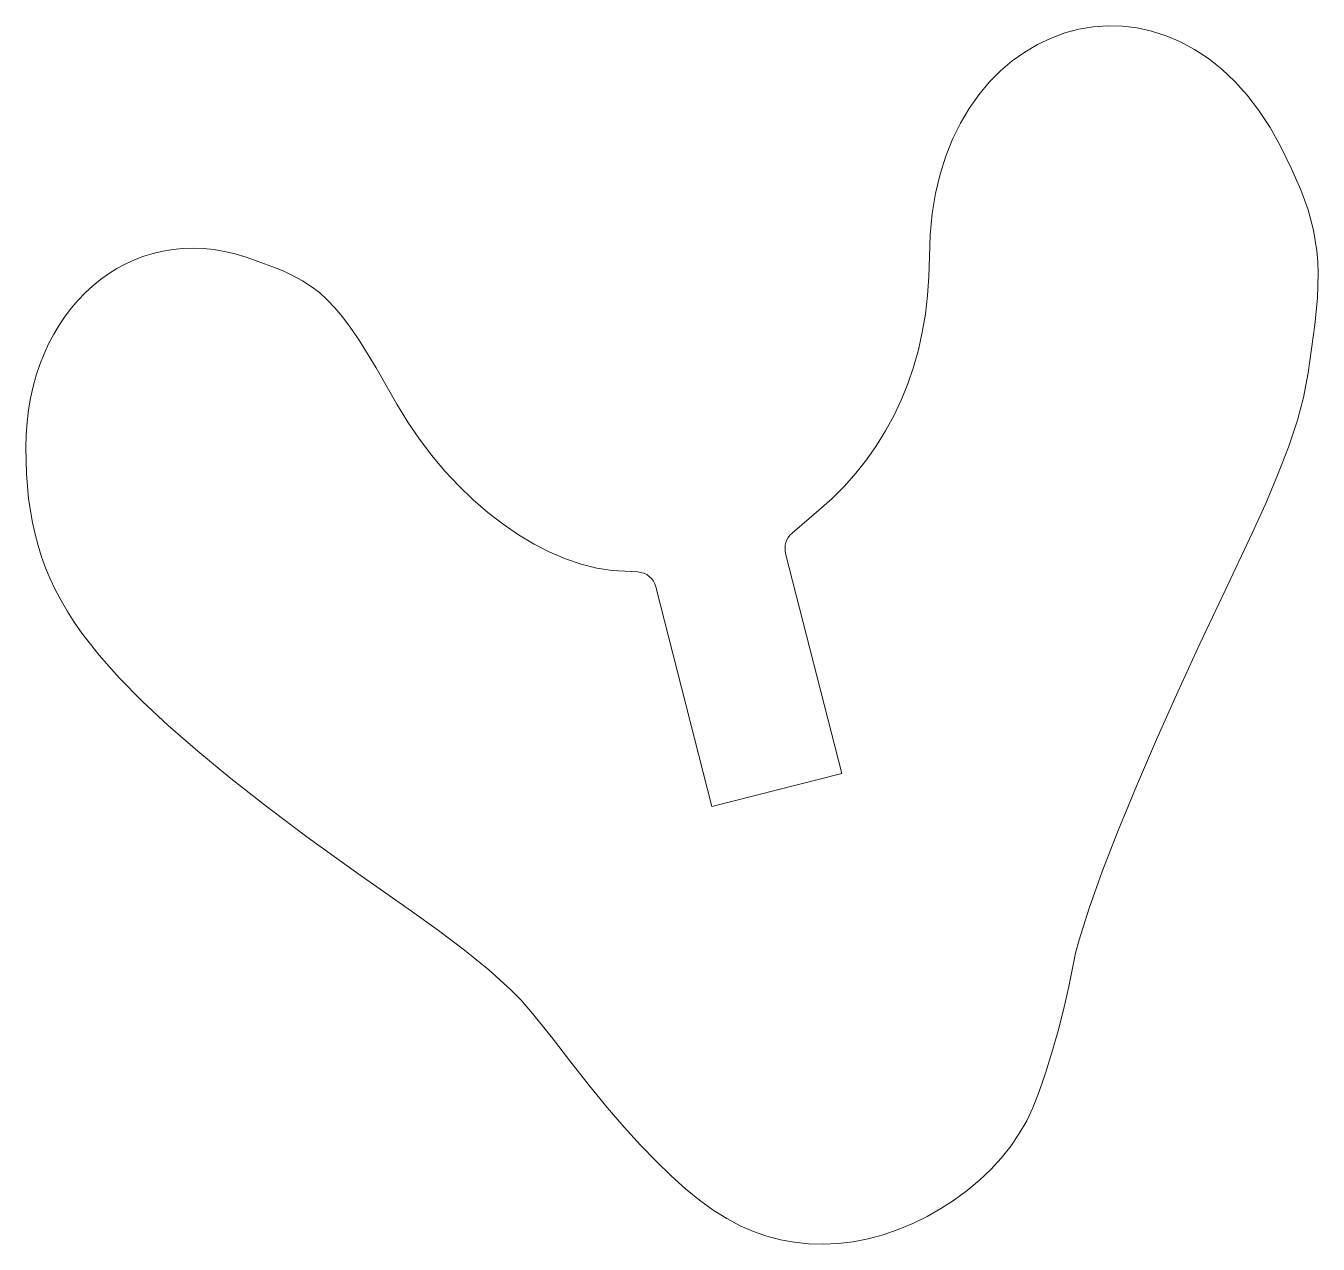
# Model space of a CAD drawing. Header units: millimetres. Extents: x -2345 to 260, y -1914 to 22.
# Drawn here: x -673.5 to -596.5, y -815.7 to -743 of the extents above; entities that cross this region are included whole.
import ezdxf

# ---------------------------------------------------------------- set-up
doc = ezdxf.new("R2010")
doc.units = ezdxf.units.MM
doc.header["$MEASUREMENT"] = 0
doc.layers.add('layer 1', color=7, linetype='Continuous')

msp = doc.modelspace()

# ---------------------------------------------------------------- linework, layer by layer
at = {"layer": 'layer 1', "lineweight": 9}
msp.add_open_spline([(-667.0379, -756.9794), (-667.0379, -756.9794), (-667.5725, -757.2242), (-667.5725, -757.2242), (-667.5725, -757.2242), (-667.5725, -757.2242), (-668.0909, -757.5033), (-668.0909, -757.5033), (-668.0909, -757.5033), (-668.0909, -757.5033), (-668.5924, -757.816), (-668.5924, -757.816), (-668.5924, -757.816), (-668.5924, -757.816), (-669.076, -758.1614), (-669.076, -758.1614), (-669.076, -758.1614), (-669.076, -758.1614), (-669.54, -758.5388), (-669.54, -758.5388), (-669.54, -758.5388), (-669.54, -758.5388), (-669.984, -758.9469), (-669.984, -758.9469), (-669.984, -758.9469), (-669.984, -758.9469), (-670.4069, -759.3853), (-670.4069, -759.3853), (-670.4069, -759.3853), (-670.4069, -759.3853), (-670.8078, -759.8529), (-670.8078, -759.8529), (-670.8078, -759.8529), (-670.8078, -759.8529), (-671.1852, -760.3489), (-671.1852, -760.3489), (-671.1852, -760.3489), (-671.1852, -760.3489), (-671.5382, -760.872), (-671.5382, -760.872), (-671.5382, -760.872), (-671.5382, -760.872), (-671.866, -761.4218), (-671.866, -761.4218), (-671.866, -761.4218), (-671.866, -761.4218), (-672.1675, -761.9973), (-672.1675, -761.9973), (-672.1675, -761.9973), (-672.1675, -761.9973), (-672.4418, -762.5974), (-672.4418, -762.5974), (-672.4418, -762.5974), (-672.4418, -762.5974), (-672.6874, -763.2212), (-672.6874, -763.2212), (-672.6874, -763.2212), (-672.6874, -763.2212), (-672.9038, -763.8681), (-672.9038, -763.8681), (-672.9038, -763.8681), (-672.9038, -763.8681), (-673.0895, -764.5369), (-673.0895, -764.5369), (-673.0895, -764.5369), (-673.0895, -764.5369), (-673.2441, -765.2274), (-673.2441, -765.2274), (-673.2441, -765.2274), (-673.2441, -765.2274), (-673.3658, -765.9377), (-673.3658, -765.9377), (-673.3658, -765.9377), (-673.3658, -765.9377), (-673.4541, -766.6673), (-673.4541, -766.6673), (-673.4541, -766.6673), (-673.4541, -766.6673), (-673.508, -767.4156), (-673.508, -767.4156), (-673.508, -767.4156), (-673.508, -767.4156), (-673.526, -768.1815), (-673.526, -768.1815), (-673.526, -768.1815), (-673.526, -768.1815), (-673.4856, -769.7484), (-673.4856, -769.7484), (-673.4856, -769.7484), (-673.4856, -769.7484), (-673.3579, -771.2351), (-673.3579, -771.2351), (-673.3579, -771.2351), (-673.3579, -771.2351), (-673.1322, -772.6555), (-673.1322, -772.6555), (-673.1322, -772.6555), (-673.1322, -772.6555), (-672.9797, -773.3451), (-672.9797, -773.3451), (-672.9797, -773.3451), (-672.9797, -773.3451), (-672.7988, -774.0231), (-672.7988, -774.0231), (-672.7988, -774.0231), (-672.7988, -774.0231), (-672.5884, -774.692), (-672.5884, -774.692), (-672.5884, -774.692), (-672.5884, -774.692), (-672.3472, -775.3529), (-672.3472, -775.3529), (-672.3472, -775.3529), (-672.3472, -775.3529), (-672.0741, -776.0081), (-672.0741, -776.0081), (-672.0741, -776.0081), (-672.0741, -776.0081), (-671.7678, -776.6586), (-671.7678, -776.6586), (-671.7678, -776.6586), (-671.7678, -776.6586), (-671.4268, -777.3067), (-671.4268, -777.3067), (-671.4268, -777.3067), (-671.4268, -777.3067), (-671.0498, -777.954), (-671.0498, -777.954), (-671.0498, -777.954), (-671.0498, -777.954), (-670.6361, -778.6021), (-670.6361, -778.6021), (-670.6361, -778.6021), (-670.6361, -778.6021), (-670.1837, -779.2534), (-670.1837, -779.2534), (-670.1837, -779.2534), (-670.1837, -779.2534), (-669.159, -780.5704), (-669.159, -780.5704), (-669.159, -780.5704), (-669.159, -780.5704), (-667.9655, -781.9193), (-667.9655, -781.9193), (-667.9655, -781.9193), (-667.9655, -781.9193), (-666.5934, -783.3145), (-666.5934, -783.3145), (-666.5934, -783.3145), (-666.5934, -783.3145), (-665.0321, -784.7696), (-665.0321, -784.7696), (-665.0321, -784.7696), (-665.0321, -784.7696), (-663.2715, -786.2986), (-663.2715, -786.2986), (-663.2715, -786.2986), (-663.2715, -786.2986), (-661.302, -787.9158), (-661.302, -787.9158), (-661.302, -787.9158), (-661.302, -787.9158), (-659.113, -789.6349), (-659.113, -789.6349), (-659.113, -789.6349), (-659.113, -789.6349), (-656.6943, -791.4705), (-656.6943, -791.4705), (-656.6943, -791.4705), (-656.6943, -791.4705), (-653.7382, -793.5857), (-653.7382, -793.5857), (-653.7382, -793.5857), (-653.7382, -793.5857), (-650.522, -795.8311), (-650.522, -795.8311), (-650.522, -795.8311), (-650.522, -795.8311), (-648.9184, -796.9867), (-648.9184, -796.9867), (-648.9184, -796.9867), (-648.9184, -796.9867), (-647.3726, -798.1555), (-647.3726, -798.1555), (-647.3726, -798.1555), (-647.3726, -798.1555), (-645.9251, -799.3311), (-645.9251, -799.3311), (-645.9251, -799.3311), (-645.9251, -799.3311), (-644.6169, -800.5075), (-644.6169, -800.5075), (-644.6169, -800.5075), (-644.6169, -800.5075), (-644.0112, -801.1265), (-644.0112, -801.1265), (-644.0112, -801.1265), (-644.0112, -801.1265), (-643.403, -801.8145), (-643.403, -801.8145), (-643.403, -801.8145), (-643.403, -801.8145), (-642.1943, -803.3155), (-642.1943, -803.3155), (-642.1943, -803.3155), (-642.1943, -803.3155), (-641.0231, -804.8513), (-641.0231, -804.8513), (-641.0231, -804.8513), (-641.0231, -804.8513), (-639.9213, -806.2617), (-639.9213, -806.2617), (-639.9213, -806.2617), (-639.9213, -806.2617), (-638.854, -807.5479), (-638.854, -807.5479), (-638.854, -807.5479), (-638.854, -807.5479), (-637.8389, -808.7231), (-637.8389, -808.7231), (-637.8389, -808.7231), (-637.8389, -808.7231), (-636.871, -809.7917), (-636.871, -809.7917), (-636.871, -809.7917), (-636.871, -809.7917), (-635.9441, -810.7572), (-635.9441, -810.7572), (-635.9441, -810.7572), (-635.9441, -810.7572), (-635.0529, -811.6233), (-635.0529, -811.6233), (-635.0529, -811.6233), (-635.0529, -811.6233), (-634.1915, -812.3944), (-634.1915, -812.3944), (-634.1915, -812.3944), (-634.1915, -812.3944), (-633.3542, -813.0741), (-633.3542, -813.0741), (-633.3542, -813.0741), (-633.3542, -813.0741), (-632.536, -813.6658), (-632.536, -813.6658), (-632.536, -813.6658), (-632.536, -813.6658), (-631.7305, -814.1742), (-631.7305, -814.1742), (-631.7305, -814.1742), (-631.7305, -814.1742), (-630.9323, -814.6019), (-630.9323, -814.6019), (-630.9323, -814.6019), (-630.9323, -814.6019), (-630.1361, -814.9537), (-630.1361, -814.9537), (-630.1361, -814.9537), (-630.1361, -814.9537), (-629.3354, -815.2332), (-629.3354, -815.2332), (-629.3354, -815.2332), (-629.3354, -815.2332), (-628.5256, -815.444), (-628.5256, -815.444), (-628.5256, -815.444), (-628.5256, -815.444), (-627.7006, -815.5902), (-627.7006, -815.5902), (-627.7006, -815.5902), (-627.7006, -815.5902), (-626.8549, -815.6752), (-626.8549, -815.6752), (-626.8549, -815.6752), (-626.8549, -815.6752), (-625.9823, -815.7032), (-625.9823, -815.7032), (-625.9823, -815.7032), (-625.9823, -815.7032), (-625.0939, -815.6668), (-625.0939, -815.6668), (-625.0939, -815.6668), (-625.0939, -815.6668), (-624.1978, -815.5586), (-624.1978, -815.5586), (-624.1978, -815.5586), (-624.1978, -815.5586), (-623.2989, -815.3821), (-623.2989, -815.3821), (-623.2989, -815.3821), (-623.2989, -815.3821), (-622.4029, -815.1401), (-622.4029, -815.1401), (-622.4029, -815.1401), (-622.4029, -815.1401), (-621.5152, -814.8359), (-621.5152, -814.8359), (-621.5152, -814.8359), (-621.5152, -814.8359), (-620.6411, -814.4733), (-620.6411, -814.4733), (-620.6411, -814.4733), (-620.6411, -814.4733), (-619.7861, -814.0548), (-619.7861, -814.0548), (-619.7861, -814.0548), (-619.7861, -814.0548), (-618.9555, -813.5848), (-618.9555, -813.5848), (-618.9555, -813.5848), (-618.9555, -813.5848), (-618.1549, -813.0653), (-618.1549, -813.0653), (-618.1549, -813.0653), (-618.1549, -813.0653), (-617.3894, -812.5006), (-617.3894, -812.5006), (-617.3894, -812.5006), (-617.3894, -812.5006), (-616.6651, -811.8937), (-616.6651, -811.8937), (-616.6651, -811.8937), (-616.6651, -811.8937), (-615.9866, -811.2476), (-615.9866, -811.2476), (-615.9866, -811.2476), (-615.9866, -811.2476), (-615.3597, -810.5655), (-615.3597, -810.5655), (-615.3597, -810.5655), (-615.3597, -810.5655), (-614.7899, -809.8516), (-614.7899, -809.8516), (-614.7899, -809.8516), (-614.7899, -809.8516), (-614.2823, -809.108), (-614.2823, -809.108), (-614.2823, -809.108), (-614.2823, -809.108), (-613.8427, -808.3389), (-613.8427, -808.3389), (-613.8427, -808.3389), (-613.8427, -808.3389), (-613.4837, -807.5639), (-613.4837, -807.5639), (-613.4837, -807.5639), (-613.4837, -807.5639), (-613.1055, -806.6023), (-613.1055, -806.6023), (-613.1055, -806.6023), (-613.1055, -806.6023), (-612.7194, -805.4926), (-612.7194, -805.4926), (-612.7194, -805.4926), (-612.7194, -805.4926), (-612.3372, -804.2719), (-612.3372, -804.2719), (-612.3372, -804.2719), (-612.3372, -804.2719), (-611.9699, -802.9789), (-611.9699, -802.9789), (-611.9699, -802.9789), (-611.9699, -802.9789), (-611.6293, -801.652), (-611.6293, -801.652), (-611.6293, -801.652), (-611.6293, -801.652), (-611.3262, -800.3286), (-611.3262, -800.3286), (-611.3262, -800.3286), (-611.3262, -800.3286), (-611.0722, -799.0476), (-611.0722, -799.0476), (-611.0722, -799.0476), (-611.0722, -799.0476), (-610.9225, -798.3436), (-610.9225, -798.3436), (-610.9225, -798.3436), (-610.9225, -798.3436), (-610.712, -797.5394), (-610.712, -797.5394), (-610.712, -797.5394), (-610.712, -797.5394), (-610.1226, -795.659), (-610.1226, -795.659), (-610.1226, -795.659), (-610.1226, -795.659), (-609.3352, -793.4659), (-609.3352, -793.4659), (-609.3352, -793.4659), (-609.3352, -793.4659), (-608.3808, -791.0189), (-608.3808, -791.0189), (-608.3808, -791.0189), (-608.3808, -791.0189), (-607.2899, -788.3782), (-607.2899, -788.3782), (-607.2899, -788.3782), (-607.2899, -788.3782), (-606.0935, -785.6026), (-606.0935, -785.6026), (-606.0935, -785.6026), (-606.0935, -785.6026), (-604.8225, -782.7514), (-604.8225, -782.7514), (-604.8225, -782.7514), (-604.8225, -782.7514), (-603.5079, -779.8843), (-603.5079, -779.8843), (-603.5079, -779.8843), (-603.5079, -779.8843), (-602.0025, -776.7169), (-602.0025, -776.7169), (-602.0025, -776.7169), (-602.0025, -776.7169), (-600.3876, -773.296), (-600.3876, -773.296), (-600.3876, -773.296), (-600.3876, -773.296), (-599.6066, -771.5569), (-599.6066, -771.5569), (-599.6066, -771.5569), (-599.6066, -771.5569), (-598.8786, -769.8343), (-598.8786, -769.8343), (-598.8786, -769.8343), (-598.8786, -769.8343), (-598.2309, -768.1548), (-598.2309, -768.1548), (-598.2309, -768.1548), (-598.2309, -768.1548), (-597.6907, -766.5451), (-597.6907, -766.5451), (-597.6907, -766.5451), (-597.6907, -766.5451), (-597.3444, -765.201), (-597.3444, -765.201), (-597.3444, -765.201), (-597.3444, -765.201), (-597.0605, -763.7295), (-597.0605, -763.7295), (-597.0605, -763.7295), (-597.0605, -763.7295), (-596.65, -760.8668), (-596.65, -760.8668), (-596.65, -760.8668), (-596.65, -760.8668), (-596.4963, -759.2416), (-596.4963, -759.2416), (-596.4963, -759.2416), (-596.4963, -759.2416), (-596.4615, -757.7853), (-596.4615, -757.7853), (-596.4615, -757.7853), (-596.4615, -757.7853), (-596.4887, -757.1076), (-596.4887, -757.1076), (-596.4887, -757.1076), (-596.4887, -757.1076), (-596.5454, -756.4559), (-596.5454, -756.4559), (-596.5454, -756.4559), (-596.5454, -756.4559), (-596.6317, -755.8254), (-596.6317, -755.8254), (-596.6317, -755.8254), (-596.6317, -755.8254), (-596.7471, -755.2101), (-596.7471, -755.2101), (-596.7471, -755.2101), (-596.7471, -755.2101), (-597.0649, -754.0053), (-597.0649, -754.0053), (-597.0649, -754.0053), (-597.0649, -754.0053), (-597.4982, -752.799), (-597.4982, -752.799), (-597.4982, -752.799), (-597.4982, -752.799), (-598.0464, -751.5479), (-598.0464, -751.5479), (-598.0464, -751.5479), (-598.0464, -751.5479), (-598.7081, -750.2094), (-598.7081, -750.2094), (-598.7081, -750.2094), (-598.7081, -750.2094), (-599.3295, -749.0957), (-599.3295, -749.0957), (-599.3295, -749.0957), (-599.3295, -749.0957), (-599.9947, -748.0806), (-599.9947, -748.0806), (-599.9947, -748.0806), (-599.9947, -748.0806), (-600.6995, -747.1626), (-600.6995, -747.1626), (-600.6995, -747.1626), (-600.6995, -747.1626), (-601.4398, -746.34), (-601.4398, -746.34), (-601.4398, -746.34), (-601.4398, -746.34), (-602.2113, -745.6116), (-602.2113, -745.6116), (-602.2113, -745.6116), (-602.2113, -745.6116), (-603.0096, -744.9763), (-603.0096, -744.9763), (-603.0096, -744.9763), (-603.0096, -744.9763), (-603.831, -744.4329), (-603.831, -744.4329), (-603.831, -744.4329), (-603.831, -744.4329), (-604.6711, -743.98), (-604.6711, -743.98), (-604.6711, -743.98), (-604.6711, -743.98), (-605.5261, -743.6158), (-605.5261, -743.6158), (-605.5261, -743.6158), (-605.5261, -743.6158), (-606.3914, -743.3395), (-606.3914, -743.3395), (-606.3914, -743.3395), (-606.3914, -743.3395), (-607.2627, -743.1494), (-607.2627, -743.1494), (-607.2627, -743.1494), (-607.2627, -743.1494), (-608.1364, -743.0448), (-608.1364, -743.0448), (-608.1364, -743.0448), (-608.1364, -743.0448), (-609.0077, -743.0241), (-609.0077, -743.0241), (-609.0077, -743.0241), (-609.0077, -743.0241), (-609.8731, -743.0856), (-609.8731, -743.0856), (-609.8731, -743.0856), (-609.8731, -743.0856), (-610.728, -743.2285), (-610.728, -743.2285), (-610.728, -743.2285), (-610.728, -743.2285), (-611.5686, -743.4509), (-611.5686, -743.4509), (-611.5686, -743.4509), (-611.5686, -743.4509), (-612.3904, -743.7524), (-612.3904, -743.7524), (-612.3904, -743.7524), (-612.3904, -743.7524), (-613.189, -744.131), (-613.189, -744.131), (-613.189, -744.131), (-613.189, -744.131), (-613.9609, -744.5854), (-613.9609, -744.5854), (-613.9609, -744.5854), (-613.9609, -744.5854), (-614.7016, -745.1145), (-614.7016, -745.1145), (-614.7016, -745.1145), (-614.7016, -745.1145), (-615.4072, -745.7171), (-615.4072, -745.7171), (-615.4072, -745.7171), (-615.4072, -745.7171), (-616.0729, -746.3915), (-616.0729, -746.3915), (-616.0729, -746.3915), (-616.0729, -746.3915), (-616.695, -747.137), (-616.695, -747.137), (-616.695, -747.137), (-616.695, -747.137), (-617.2692, -747.9516), (-617.2692, -747.9516), (-617.2692, -747.9516), (-617.2692, -747.9516), (-617.7919, -748.8341), (-617.7919, -748.8341), (-617.7919, -748.8341), (-617.7919, -748.8341), (-618.2579, -749.7837), (-618.2579, -749.7837), (-618.2579, -749.7837), (-618.2579, -749.7837), (-618.664, -750.7984), (-618.664, -750.7984), (-618.664, -750.7984), (-618.664, -750.7984), (-619.0055, -751.8777), (-619.0055, -751.8777), (-619.0055, -751.8777), (-619.0055, -751.8777), (-619.2782, -753.0194), (-619.2782, -753.0194), (-619.2782, -753.0194), (-619.2782, -753.0194), (-619.4783, -754.2229), (-619.4783, -754.2229), (-619.4783, -754.2229), (-619.4783, -754.2229), (-619.6012, -755.4868), (-619.6012, -755.4868), (-619.6012, -755.4868), (-619.6012, -755.4868), (-619.6432, -756.8093), (-619.6432, -756.8093), (-619.6432, -756.8093), (-619.6432, -756.8093), (-619.6699, -757.9701), (-619.6699, -757.9701), (-619.6699, -757.9701), (-619.6699, -757.9701), (-619.7494, -759.1062), (-619.7494, -759.1062), (-619.7494, -759.1062), (-619.7494, -759.1062), (-619.882, -760.2163), (-619.882, -760.2163), (-619.882, -760.2163), (-619.882, -760.2163), (-620.0664, -761.2993), (-620.0664, -761.2993), (-620.0664, -761.2993), (-620.0664, -761.2993), (-620.3032, -762.3555), (-620.3032, -762.3555), (-620.3032, -762.3555), (-620.3032, -762.3555), (-620.5916, -763.3829), (-620.5916, -763.3829), (-620.5916, -763.3829), (-620.5916, -763.3829), (-620.931, -764.3812), (-620.931, -764.3812), (-620.931, -764.3812), (-620.931, -764.3812), (-621.3215, -765.3495), (-621.3215, -765.3495), (-621.3215, -765.3495), (-621.3215, -765.3495), (-621.7628, -766.2867), (-621.7628, -766.2867), (-621.7628, -766.2867), (-621.7628, -766.2867), (-622.2539, -767.1928), (-622.2539, -767.1928), (-622.2539, -767.1928), (-622.2539, -767.1928), (-622.795, -768.0665), (-622.795, -768.0665), (-622.795, -768.0665), (-622.795, -768.0665), (-623.3852, -768.9067), (-623.3852, -768.9067), (-623.3852, -768.9067), (-623.3852, -768.9067), (-624.0249, -769.7129), (-624.0249, -769.7129), (-624.0249, -769.7129), (-624.0249, -769.7129), (-624.7133, -770.484), (-624.7133, -770.484), (-624.7133, -770.484), (-624.7133, -770.484), (-625.4501, -771.2195), (-625.4501, -771.2195), (-625.4501, -771.2195), (-625.4501, -771.2195), (-626.2351, -771.9187), (-626.2351, -771.9187), (-626.2351, -771.9187), (-626.2351, -771.9187), (-627.8372, -773.2936), (-627.8372, -773.2936), (-627.8372, -773.2936), (-628.183, -773.5907), (-628.3303, -774.0571), (-628.2177, -774.4987), (-628.2177, -774.4987), (-628.2177, -774.4987), (-624.8706, -787.6211), (-624.8706, -787.6211), (-624.8706, -787.6211), (-624.8706, -787.6211), (-632.6094, -789.5949), (-632.6094, -789.5949), (-632.6094, -789.5949), (-632.6094, -789.5949), (-635.9493, -776.4997), (-635.9493, -776.4997), (-635.9493, -776.4997), (-636.0791, -775.9922), (-636.5224, -775.6276), (-637.0455, -775.5996), (-637.0455, -775.5996), (-637.0455, -775.5996), (-638.5601, -775.5178), (-638.5601, -775.5178), (-638.5601, -775.5178), (-638.5601, -775.5178), (-639.4733, -775.3752), (-639.4733, -775.3752), (-639.4733, -775.3752), (-639.4733, -775.3752), (-640.4005, -775.142), (-640.4005, -775.142), (-640.4005, -775.142), (-640.4005, -775.142), (-641.3369, -774.8222), (-641.3369, -774.8222), (-641.3369, -774.8222), (-641.3369, -774.8222), (-642.2769, -774.4197), (-642.2769, -774.4197), (-642.2769, -774.4197), (-642.2769, -774.4197), (-643.2161, -773.9377), (-643.2161, -773.9377), (-643.2161, -773.9377), (-643.2161, -773.9377), (-644.1485, -773.3806), (-644.1485, -773.3806), (-644.1485, -773.3806), (-644.1485, -773.3806), (-645.0694, -772.7517), (-645.0694, -772.7517), (-645.0694, -772.7517), (-645.0694, -772.7517), (-645.973, -772.0549), (-645.973, -772.0549), (-645.973, -772.0549), (-645.973, -772.0549), (-646.8551, -771.2938), (-646.8551, -771.2938), (-646.8551, -771.2938), (-646.8551, -771.2938), (-647.7101, -770.4724), (-647.7101, -770.4724), (-647.7101, -770.4724), (-647.7101, -770.4724), (-648.5326, -769.5943), (-648.5326, -769.5943), (-648.5326, -769.5943), (-648.5326, -769.5943), (-649.3177, -768.6635), (-649.3177, -768.6635), (-649.3177, -768.6635), (-649.3177, -768.6635), (-650.0596, -767.6836), (-650.0596, -767.6836), (-650.0596, -767.6836), (-650.0596, -767.6836), (-650.7545, -766.6581), (-650.7545, -766.6581), (-650.7545, -766.6581), (-650.7545, -766.6581), (-651.3958, -765.5911), (-651.3958, -765.5911), (-651.3958, -765.5911), (-651.3958, -765.5911), (-652.6408, -763.4256), (-652.6408, -763.4256), (-652.6408, -763.4256), (-652.6408, -763.4256), (-653.6982, -761.7149), (-653.6982, -761.7149), (-653.6982, -761.7149), (-653.6982, -761.7149), (-654.1802, -761.0074), (-654.1802, -761.0074), (-654.1802, -761.0074), (-654.1802, -761.0074), (-654.6442, -760.3852), (-654.6442, -760.3852), (-654.6442, -760.3852), (-654.6442, -760.3852), (-655.0994, -759.8393), (-655.0994, -759.8393), (-655.0994, -759.8393), (-655.0994, -759.8393), (-655.5559, -759.3606), (-655.5559, -759.3606), (-655.5559, -759.3606), (-655.5559, -759.3606), (-656.0231, -758.9397), (-656.0231, -758.9397), (-656.0231, -758.9397), (-656.0231, -758.9397), (-656.5098, -758.5671), (-656.5098, -758.5671), (-656.5098, -758.5671), (-656.5098, -758.5671), (-657.0269, -758.2333), (-657.0269, -758.2333), (-657.0269, -758.2333), (-657.0269, -758.2333), (-657.5832, -757.9294), (-657.5832, -757.9294), (-657.5832, -757.9294), (-657.5832, -757.9294), (-658.1882, -757.6455), (-658.1882, -757.6455), (-658.1882, -757.6455), (-658.1882, -757.6455), (-658.8522, -757.3728), (-658.8522, -757.3728), (-658.8522, -757.3728), (-658.8522, -757.3728), (-660.3936, -756.8229), (-660.3936, -756.8229), (-660.3936, -756.8229), (-660.3936, -756.8229), (-661.0365, -756.6288), (-661.0365, -756.6288), (-661.0365, -756.6288), (-661.0365, -756.6288), (-661.675, -756.4791), (-661.675, -756.4791), (-661.675, -756.4791), (-661.675, -756.4791), (-662.3075, -756.3729), (-662.3075, -756.3729), (-662.3075, -756.3729), (-662.3075, -756.3729), (-662.9333, -756.3094), (-662.9333, -756.3094), (-662.9333, -756.3094), (-662.9333, -756.3094), (-663.5514, -756.287), (-663.5514, -756.287), (-663.5514, -756.287), (-663.5514, -756.287), (-664.1604, -756.3058), (-664.1604, -756.3058), (-664.1604, -756.3058), (-664.1604, -756.3058), (-664.7597, -756.3645), (-664.7597, -756.3645), (-664.7597, -756.3645), (-664.7597, -756.3645), (-665.3483, -756.4619), (-665.3483, -756.4619), (-665.3483, -756.4619), (-665.3483, -756.4619), (-665.9246, -756.5977), (-665.9246, -756.5977), (-665.9246, -756.5977), (-665.9246, -756.5977), (-666.4884, -756.7706), (-666.4884, -756.7706), (-666.4884, -756.7706), (-666.4884, -756.7706), (-667.0379, -756.9794), (-667.0379, -756.9794)], degree=3, knots=[0, 0, 0, 0, 0.0046296, 0.0046296, 0.0046296, 0.0046296, 0.0092593, 0.0092593, 0.0092593, 0.0092593, 0.0138889, 0.0138889, 0.0138889, 0.0138889, 0.0185185, 0.0185185, 0.0185185, 0.0185185, 0.0231481, 0.0231481, 0.0231481, 0.0231481, 0.0277778, 0.0277778, 0.0277778, 0.0277778, 0.0324074, 0.0324074, 0.0324074, 0.0324074, 0.037037, 0.037037, 0.037037, 0.037037, 0.0416667, 0.0416667, 0.0416667, 0.0416667, 0.0462963, 0.0462963, 0.0462963, 0.0462963, 0.0509259, 0.0509259, 0.0509259, 0.0509259, 0.0555556, 0.0555556, 0.0555556, 0.0555556, 0.0601852, 0.0601852, 0.0601852, 0.0601852, 0.0648148, 0.0648148, 0.0648148, 0.0648148, 0.0694444, 0.0694444, 0.0694444, 0.0694444, 0.0740741, 0.0740741, 0.0740741, 0.0740741, 0.0787037, 0.0787037, 0.0787037, 0.0787037, 0.0833333, 0.0833333, 0.0833333, 0.0833333, 0.087963, 0.087963, 0.087963, 0.087963, 0.0925926, 0.0925926, 0.0925926, 0.0925926, 0.0972222, 0.0972222, 0.0972222, 0.0972222, 0.1018519, 0.1018519, 0.1018519, 0.1018519, 0.1064815, 0.1064815, 0.1064815, 0.1064815, 0.1111111, 0.1111111, 0.1111111, 0.1111111, 0.1157407, 0.1157407, 0.1157407, 0.1157407, 0.1203704, 0.1203704, 0.1203704, 0.1203704, 0.125, 0.125, 0.125, 0.125, 0.1296296, 0.1296296, 0.1296296, 0.1296296, 0.1342593, 0.1342593, 0.1342593, 0.1342593, 0.1388889, 0.1388889, 0.1388889, 0.1388889, 0.1435185, 0.1435185, 0.1435185, 0.1435185, 0.1481481, 0.1481481, 0.1481481, 0.1481481, 0.1527778, 0.1527778, 0.1527778, 0.1527778, 0.1574074, 0.1574074, 0.1574074, 0.1574074, 0.162037, 0.162037, 0.162037, 0.162037, 0.1666667, 0.1666667, 0.1666667, 0.1666667, 0.1712963, 0.1712963, 0.1712963, 0.1712963, 0.1759259, 0.1759259, 0.1759259, 0.1759259, 0.1805556, 0.1805556, 0.1805556, 0.1805556, 0.1851852, 0.1851852, 0.1851852, 0.1851852, 0.1898148, 0.1898148, 0.1898148, 0.1898148, 0.1944444, 0.1944444, 0.1944444, 0.1944444, 0.1990741, 0.1990741, 0.1990741, 0.1990741, 0.2037037, 0.2037037, 0.2037037, 0.2037037, 0.2083333, 0.2083333, 0.2083333, 0.2083333, 0.212963, 0.212963, 0.212963, 0.212963, 0.2175926, 0.2175926, 0.2175926, 0.2175926, 0.2222222, 0.2222222, 0.2222222, 0.2222222, 0.2268519, 0.2268519, 0.2268519, 0.2268519, 0.2314815, 0.2314815, 0.2314815, 0.2314815, 0.2361111, 0.2361111, 0.2361111, 0.2361111, 0.2407407, 0.2407407, 0.2407407, 0.2407407, 0.2453704, 0.2453704, 0.2453704, 0.2453704, 0.25, 0.25, 0.25, 0.25, 0.2546296, 0.2546296, 0.2546296, 0.2546296, 0.2592593, 0.2592593, 0.2592593, 0.2592593, 0.2638889, 0.2638889, 0.2638889, 0.2638889, 0.2685185, 0.2685185, 0.2685185, 0.2685185, 0.2731481, 0.2731481, 0.2731481, 0.2731481, 0.2777778, 0.2777778, 0.2777778, 0.2777778, 0.2824074, 0.2824074, 0.2824074, 0.2824074, 0.287037, 0.287037, 0.287037, 0.287037, 0.2916667, 0.2916667, 0.2916667, 0.2916667, 0.2962963, 0.2962963, 0.2962963, 0.2962963, 0.3009259, 0.3009259, 0.3009259, 0.3009259, 0.3055556, 0.3055556, 0.3055556, 0.3055556, 0.3101852, 0.3101852, 0.3101852, 0.3101852, 0.3148148, 0.3148148, 0.3148148, 0.3148148, 0.3194444, 0.3194444, 0.3194444, 0.3194444, 0.3240741, 0.3240741, 0.3240741, 0.3240741, 0.3287037, 0.3287037, 0.3287037, 0.3287037, 0.3333333, 0.3333333, 0.3333333, 0.3333333, 0.337963, 0.337963, 0.337963, 0.337963, 0.3425926, 0.3425926, 0.3425926, 0.3425926, 0.3472222, 0.3472222, 0.3472222, 0.3472222, 0.3518519, 0.3518519, 0.3518519, 0.3518519, 0.3564815, 0.3564815, 0.3564815, 0.3564815, 0.3611111, 0.3611111, 0.3611111, 0.3611111, 0.3657407, 0.3657407, 0.3657407, 0.3657407, 0.3703704, 0.3703704, 0.3703704, 0.3703704, 0.375, 0.375, 0.375, 0.375, 0.3796296, 0.3796296, 0.3796296, 0.3796296, 0.3842593, 0.3842593, 0.3842593, 0.3842593, 0.3888889, 0.3888889, 0.3888889, 0.3888889, 0.3935185, 0.3935185, 0.3935185, 0.3935185, 0.3981481, 0.3981481, 0.3981481, 0.3981481, 0.4027778, 0.4027778, 0.4027778, 0.4027778, 0.4074074, 0.4074074, 0.4074074, 0.4074074, 0.412037, 0.412037, 0.412037, 0.412037, 0.4166667, 0.4166667, 0.4166667, 0.4166667, 0.4212963, 0.4212963, 0.4212963, 0.4212963, 0.4259259, 0.4259259, 0.4259259, 0.4259259, 0.4305556, 0.4305556, 0.4305556, 0.4305556, 0.4351852, 0.4351852, 0.4351852, 0.4351852, 0.4398148, 0.4398148, 0.4398148, 0.4398148, 0.4444444, 0.4444444, 0.4444444, 0.4444444, 0.4490741, 0.4490741, 0.4490741, 0.4490741, 0.4537037, 0.4537037, 0.4537037, 0.4537037, 0.4583333, 0.4583333, 0.4583333, 0.4583333, 0.462963, 0.462963, 0.462963, 0.462963, 0.4675926, 0.4675926, 0.4675926, 0.4675926, 0.4722222, 0.4722222, 0.4722222, 0.4722222, 0.4768519, 0.4768519, 0.4768519, 0.4768519, 0.4814815, 0.4814815, 0.4814815, 0.4814815, 0.4861111, 0.4861111, 0.4861111, 0.4861111, 0.4907407, 0.4907407, 0.4907407, 0.4907407, 0.4953704, 0.4953704, 0.4953704, 0.4953704, 0.5, 0.5, 0.5, 0.5, 0.5046296, 0.5046296, 0.5046296, 0.5046296, 0.5092593, 0.5092593, 0.5092593, 0.5092593, 0.5138889, 0.5138889, 0.5138889, 0.5138889, 0.5185185, 0.5185185, 0.5185185, 0.5185185, 0.5231481, 0.5231481, 0.5231481, 0.5231481, 0.5277778, 0.5277778, 0.5277778, 0.5277778, 0.5324074, 0.5324074, 0.5324074, 0.5324074, 0.537037, 0.537037, 0.537037, 0.537037, 0.5416667, 0.5416667, 0.5416667, 0.5416667, 0.5462963, 0.5462963, 0.5462963, 0.5462963, 0.5509259, 0.5509259, 0.5509259, 0.5509259, 0.5555556, 0.5555556, 0.5555556, 0.5555556, 0.5601852, 0.5601852, 0.5601852, 0.5601852, 0.5648148, 0.5648148, 0.5648148, 0.5648148, 0.5694444, 0.5694444, 0.5694444, 0.5694444, 0.5740741, 0.5740741, 0.5740741, 0.5740741, 0.5787037, 0.5787037, 0.5787037, 0.5787037, 0.5833333, 0.5833333, 0.5833333, 0.5833333, 0.587963, 0.587963, 0.587963, 0.587963, 0.5925926, 0.5925926, 0.5925926, 0.5925926, 0.5972222, 0.5972222, 0.5972222, 0.5972222, 0.6018519, 0.6018519, 0.6018519, 0.6018519, 0.6064815, 0.6064815, 0.6064815, 0.6064815, 0.6111111, 0.6111111, 0.6111111, 0.6111111, 0.6157407, 0.6157407, 0.6157407, 0.6157407, 0.6203704, 0.6203704, 0.6203704, 0.6203704, 0.625, 0.625, 0.625, 0.625, 0.6296296, 0.6296296, 0.6296296, 0.6296296, 0.6342593, 0.6342593, 0.6342593, 0.6342593, 0.6388889, 0.6388889, 0.6388889, 0.6388889, 0.6435185, 0.6435185, 0.6435185, 0.6435185, 0.6481481, 0.6481481, 0.6481481, 0.6481481, 0.6527778, 0.6527778, 0.6527778, 0.6527778, 0.6574074, 0.6574074, 0.6574074, 0.6574074, 0.662037, 0.662037, 0.662037, 0.662037, 0.6666667, 0.6666667, 0.6666667, 0.6666667, 0.6712963, 0.6712963, 0.6712963, 0.6712963, 0.6759259, 0.6759259, 0.6759259, 0.6759259, 0.6805556, 0.6805556, 0.6805556, 0.6805556, 0.6851852, 0.6851852, 0.6851852, 0.6851852, 0.6898148, 0.6898148, 0.6898148, 0.6898148, 0.6944444, 0.6944444, 0.6944444, 0.6944444, 0.6990741, 0.6990741, 0.6990741, 0.6990741, 0.7037037, 0.7037037, 0.7037037, 0.7037037, 0.7083333, 0.7083333, 0.7083333, 0.7083333, 0.712963, 0.712963, 0.712963, 0.712963, 0.7175926, 0.7175926, 0.7175926, 0.7175926, 0.7222222, 0.7222222, 0.7222222, 0.7222222, 0.7268519, 0.7268519, 0.7268519, 0.7268519, 0.7314815, 0.7314815, 0.7314815, 0.7314815, 0.7361111, 0.7361111, 0.7361111, 0.7361111, 0.7407407, 0.7407407, 0.7407407, 0.7407407, 0.7453704, 0.7453704, 0.7453704, 0.7453704, 0.75, 0.75, 0.75, 0.75, 0.7546296, 0.7546296, 0.7546296, 0.7546296, 0.7592593, 0.7592593, 0.7592593, 0.7592593, 0.7638889, 0.7638889, 0.7638889, 0.7638889, 0.7685185, 0.7685185, 0.7685185, 0.7685185, 0.7731481, 0.7731481, 0.7731481, 0.7731481, 0.7777778, 0.7777778, 0.7777778, 0.7777778, 0.7824074, 0.7824074, 0.7824074, 0.7824074, 0.787037, 0.787037, 0.787037, 0.787037, 0.7916667, 0.7916667, 0.7916667, 0.7916667, 0.7962963, 0.7962963, 0.7962963, 0.7962963, 0.8009259, 0.8009259, 0.8009259, 0.8009259, 0.8055556, 0.8055556, 0.8055556, 0.8055556, 0.8101852, 0.8101852, 0.8101852, 0.8101852, 0.8148148, 0.8148148, 0.8148148, 0.8148148, 0.8194444, 0.8194444, 0.8194444, 0.8194444, 0.8240741, 0.8240741, 0.8240741, 0.8240741, 0.8287037, 0.8287037, 0.8287037, 0.8287037, 0.8333333, 0.8333333, 0.8333333, 0.8333333, 0.837963, 0.837963, 0.837963, 0.837963, 0.8425926, 0.8425926, 0.8425926, 0.8425926, 0.8472222, 0.8472222, 0.8472222, 0.8472222, 0.8518519, 0.8518519, 0.8518519, 0.8518519, 0.8564815, 0.8564815, 0.8564815, 0.8564815, 0.8611111, 0.8611111, 0.8611111, 0.8611111, 0.8657407, 0.8657407, 0.8657407, 0.8657407, 0.8703704, 0.8703704, 0.8703704, 0.8703704, 0.875, 0.875, 0.875, 0.875, 0.8796296, 0.8796296, 0.8796296, 0.8796296, 0.8842593, 0.8842593, 0.8842593, 0.8842593, 0.8888889, 0.8888889, 0.8888889, 0.8888889, 0.8935185, 0.8935185, 0.8935185, 0.8935185, 0.8981481, 0.8981481, 0.8981481, 0.8981481, 0.9027778, 0.9027778, 0.9027778, 0.9027778, 0.9074074, 0.9074074, 0.9074074, 0.9074074, 0.912037, 0.912037, 0.912037, 0.912037, 0.9166667, 0.9166667, 0.9166667, 0.9166667, 0.9212963, 0.9212963, 0.9212963, 0.9212963, 0.9259259, 0.9259259, 0.9259259, 0.9259259, 0.9305556, 0.9305556, 0.9305556, 0.9305556, 0.9351852, 0.9351852, 0.9351852, 0.9351852, 0.9398148, 0.9398148, 0.9398148, 0.9398148, 0.9444444, 0.9444444, 0.9444444, 0.9444444, 0.9490741, 0.9490741, 0.9490741, 0.9490741, 0.9537037, 0.9537037, 0.9537037, 0.9537037, 0.9583333, 0.9583333, 0.9583333, 0.9583333, 0.962963, 0.962963, 0.962963, 0.962963, 0.9675926, 0.9675926, 0.9675926, 0.9675926, 0.9722222, 0.9722222, 0.9722222, 0.9722222, 0.9768519, 0.9768519, 0.9768519, 0.9768519, 0.9814815, 0.9814815, 0.9814815, 0.9814815, 0.9861111, 0.9861111, 0.9861111, 0.9861111, 0.9907407, 0.9907407, 0.9907407, 0.9907407, 1, 1, 1, 1], dxfattribs=at)

doc.saveas('drawing.dxf')
